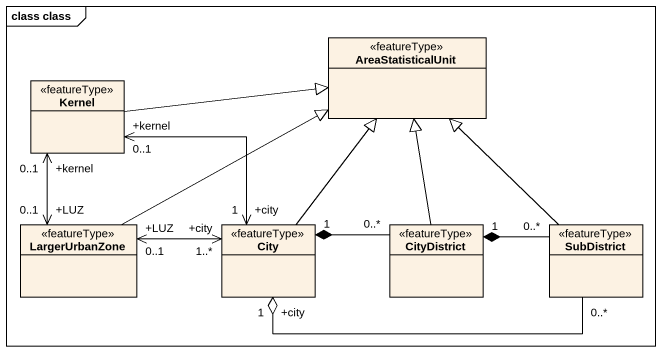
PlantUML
@startuml
mainframe class class
hide circle
hide empty members
class AreaStatisticalUnit <<featureType>>
class Kernel <<featureType>>
class LargerUrbanZone <<featureType>>
class City <<featureType>>
class CityDistrict <<featureType>>
class SubDistrict <<featureType>>
Kernel -right-|> AreaStatisticalUnit
Kernel "+kernel\n0..1" <--> "+LUZ\n0..1" LargerUrbanZone
Kernel "+kernel\n0..1" <--> "+city\n1" City
LargerUrbanZone -right-|> AreaStatisticalUnit
LargerUrbanZone "+LUZ\n0..1" <-right-> "+city\n1..*" City
City -up-|> AreaStatisticalUnit
CityDistrict -up-|> AreaStatisticalUnit
CityDistrict "0..*" -left-* "1" City
SubDistrict -up-|> AreaStatisticalUnit
SubDistrict "0..*" -left-o "+city\n1" City
SubDistrict "0..*" -left-* "1" CityDistrict
@enduml
